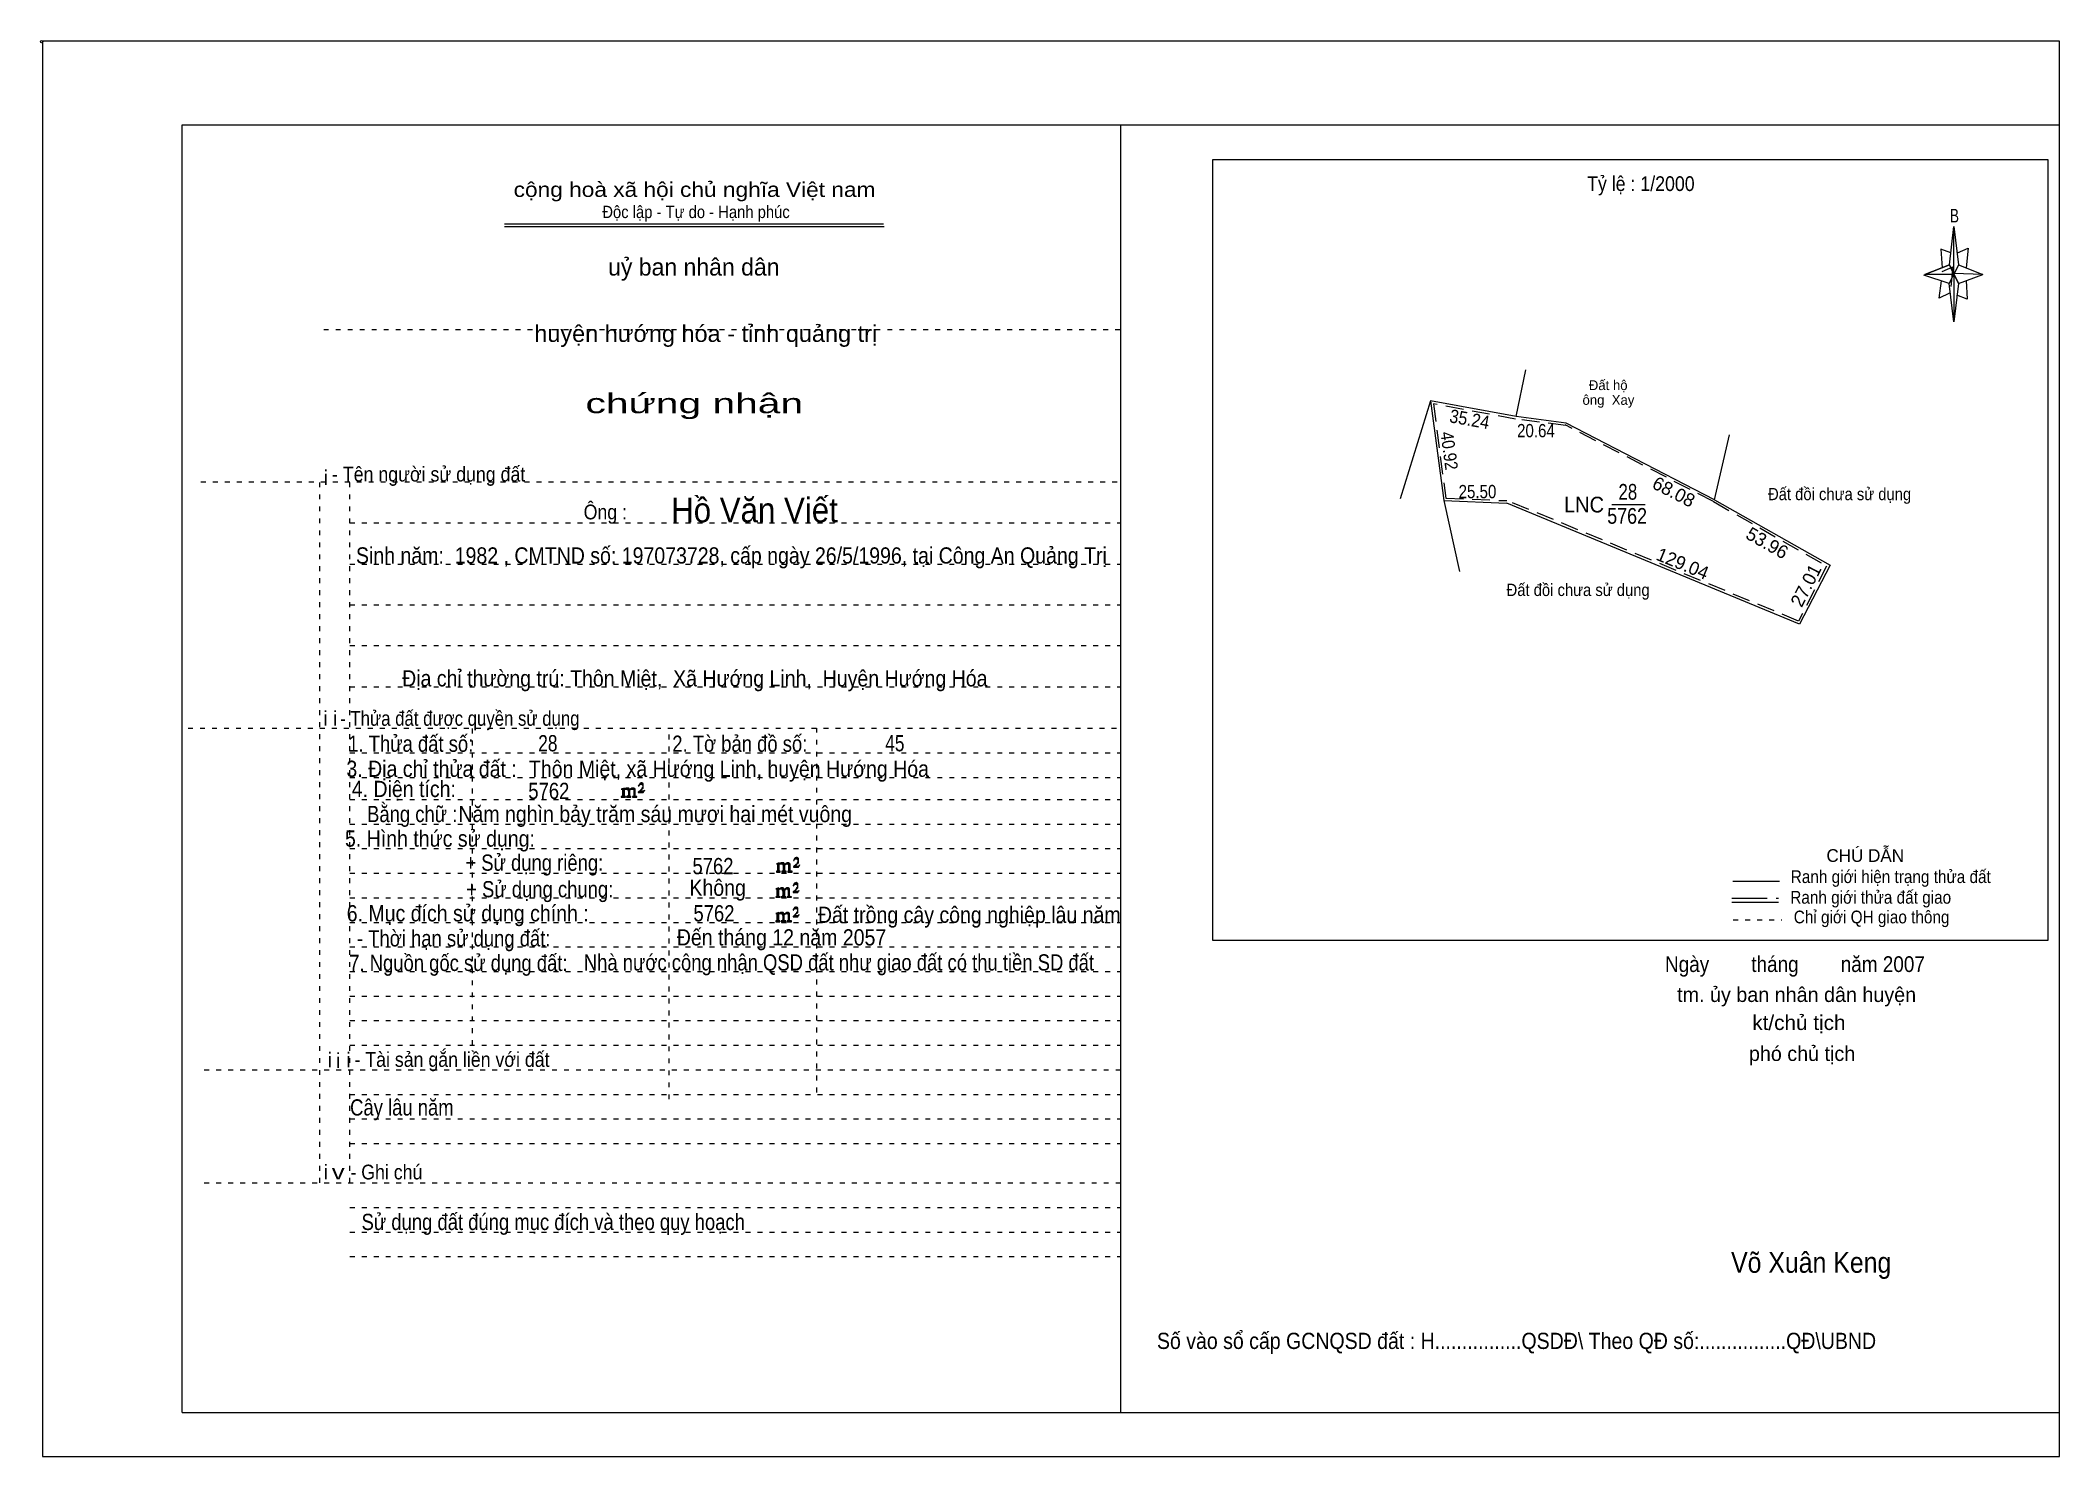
# Model space of a CAD drawing. Header units: centimetres. Extents: x -1.6 to 39.5, y -3.3 to 25.5.
import ezdxf
from ezdxf.enums import TextEntityAlignment as Align

# ---------------------------------------------------------------- set-up
doc = ezdxf.new("R2010")
doc.units = ezdxf.units.CM
doc.header["$LTSCALE"] = 0.12
for name, pattern in [('DOTTED', [1.5, 0.3, -1.2]), ('LONG_DASHED', [7.5, 6, -1.5]), ('MEDIUM_DASHED', [4.5, 3, -1.5])]:
    doc.linetypes.add(name, pattern=pattern)
for name, color, linetype, lineweight in [('1', 7, 'DOTTED', 13), ('10', 7, 'Continuous', 13), ('13', 7, 'Continuous', 13), ('4', 7, 'Continuous', 13), ('5', 7, 'Continuous', 13), ('50', 7, 'Continuous', 13)]:
    doc.layers.add(name, color=color, linetype=linetype, lineweight=lineweight)
doc.layers.add('30', color=7, linetype='Continuous')
doc.layers.add('33', color=7, linetype='Continuous')

msp = doc.modelspace()

# ---------------------------------------------------------------- hatches: boundary and pattern name
at = {"layer": '50'}
for points in [[(10.27, 10.13), (10.27, 10.12), (10.27, 10.11), (10.25, 10.11), (10.24, 10.11), (10.24, 10.1), (10.33, 10.1), (10.33, 10.11), (10.32, 10.11), (10.31, 10.11), (10.31, 10.12), (10.31, 10.13), (10.31, 10.24), (10.31, 10.25), (10.32, 10.26), (10.34, 10.26), (10.35, 10.26), (10.36, 10.26), (10.37, 10.25), (10.39, 10.22), (10.39, 10.13), (10.37, 10.12), (10.37, 10.11), (10.36, 10.11), (10.35, 10.11), (10.35, 10.1), (10.44, 10.1), (10.44, 10.11), (10.43, 10.11), (10.42, 10.11), (10.42, 10.12), (10.42, 10.13), (10.42, 10.24), (10.44, 10.26), (10.45, 10.26), (10.46, 10.26), (10.49, 10.26), (10.49, 10.25), (10.5, 10.24), (10.5, 10.22), (10.5, 10.13), (10.5, 10.12), (10.49, 10.11), (10.49, 10.11), (10.47, 10.11), (10.47, 10.1), (10.56, 10.1), (10.56, 10.11), (10.55, 10.11), (10.54, 10.11), (10.53, 10.12), (10.53, 10.13), (10.53, 10.2), (10.53, 10.25), (10.53, 10.26), (10.52, 10.27), (10.5, 10.28), (10.47, 10.28), (10.46, 10.28), (10.44, 10.27), (10.41, 10.25), (10.41, 10.26), (10.4, 10.28), (10.39, 10.28), (10.37, 10.28), (10.35, 10.28), (10.34, 10.28), (10.32, 10.26), (10.31, 10.26), (10.31, 10.25), (10.31, 10.25), (10.31, 10.26), (10.31, 10.28), (10.24, 10.26), (10.24, 10.26), (10.25, 10.26), (10.27, 10.25), (10.27, 10.24), (10.27, 10.23)], [(10.69, 10.19), (10.72, 10.24), (10.72, 10.24), (10.71, 10.22), (10.69, 10.22), (10.68, 10.22), (10.63, 10.22), (10.66, 10.26), (10.67, 10.27), (10.69, 10.28), (10.69, 10.3), (10.69, 10.32), (10.69, 10.34), (10.69, 10.35), (10.69, 10.37), (10.68, 10.38), (10.67, 10.38), (10.66, 10.39), (10.65, 10.39), (10.63, 10.38), (10.63, 10.38), (10.62, 10.37), (10.61, 10.35), (10.59, 10.33), (10.61, 10.33), (10.61, 10.35), (10.62, 10.35), (10.63, 10.36), (10.65, 10.36), (10.66, 10.36), (10.67, 10.35), (10.68, 10.35), (10.68, 10.32), (10.68, 10.3), (10.66, 10.28), (10.66, 10.26), (10.65, 10.25), (10.59, 10.2), (10.59, 10.19)], [(13.42, 8.61), (13.42, 8.6), (13.42, 8.59), (13.41, 8.59), (13.4, 8.59), (13.4, 8.57), (13.48, 8.57), (13.48, 8.59), (13.47, 8.59), (13.46, 8.59), (13.46, 8.6), (13.46, 8.61), (13.46, 8.72), (13.46, 8.73), (13.47, 8.74), (13.5, 8.74), (13.51, 8.74), (13.52, 8.74), (13.53, 8.73), (13.54, 8.69), (13.54, 8.61), (13.53, 8.6), (13.53, 8.59), (13.52, 8.59), (13.51, 8.59), (13.51, 8.57), (13.6, 8.57), (13.6, 8.59), (13.58, 8.59), (13.57, 8.59), (13.57, 8.6), (13.57, 8.61), (13.57, 8.72), (13.6, 8.74), (13.61, 8.74), (13.62, 8.74), (13.64, 8.74), (13.64, 8.73), (13.65, 8.72), (13.65, 8.69), (13.65, 8.61), (13.65, 8.6), (13.64, 8.59), (13.64, 8.59), (13.63, 8.59), (13.63, 8.57), (13.72, 8.57), (13.72, 8.59), (13.7, 8.59), (13.69, 8.59), (13.68, 8.6), (13.68, 8.61), (13.68, 8.68), (13.68, 8.73), (13.68, 8.74), (13.67, 8.75), (13.65, 8.76), (13.63, 8.76), (13.62, 8.76), (13.6, 8.75), (13.56, 8.73), (13.56, 8.74), (13.55, 8.76), (13.54, 8.76), (13.53, 8.76), (13.51, 8.76), (13.5, 8.76), (13.47, 8.74), (13.46, 8.74), (13.46, 8.73), (13.46, 8.73), (13.46, 8.74), (13.46, 8.76), (13.4, 8.74), (13.4, 8.74), (13.41, 8.74), (13.42, 8.73), (13.42, 8.72), (13.42, 8.71)], [(13.85, 8.67), (13.87, 8.72), (13.87, 8.72), (13.86, 8.69), (13.85, 8.69), (13.84, 8.69), (13.78, 8.69), (13.82, 8.74), (13.83, 8.75), (13.85, 8.76), (13.85, 8.78), (13.85, 8.79), (13.85, 8.82), (13.85, 8.83), (13.85, 8.85), (13.84, 8.86), (13.83, 8.86), (13.82, 8.87), (13.8, 8.87), (13.78, 8.86), (13.78, 8.86), (13.77, 8.85), (13.76, 8.83), (13.75, 8.81), (13.76, 8.81), (13.76, 8.83), (13.77, 8.83), (13.78, 8.84), (13.8, 8.84), (13.82, 8.84), (13.83, 8.83), (13.84, 8.83), (13.84, 8.79), (13.84, 8.78), (13.82, 8.76), (13.82, 8.74), (13.8, 8.73), (13.75, 8.68), (13.75, 8.67)], [(13.41, 8.09), (13.41, 8.08), (13.41, 8.07), (13.4, 8.07), (13.39, 8.07), (13.39, 8.06), (13.48, 8.06), (13.48, 8.07), (13.47, 8.07), (13.45, 8.07), (13.45, 8.08), (13.45, 8.09), (13.45, 8.2), (13.45, 8.21), (13.47, 8.23), (13.49, 8.23), (13.5, 8.23), (13.51, 8.23), (13.52, 8.21), (13.53, 8.18), (13.53, 8.09), (13.52, 8.08), (13.52, 8.07), (13.51, 8.07), (13.5, 8.07), (13.5, 8.06), (13.59, 8.06), (13.59, 8.07), (13.58, 8.07), (13.57, 8.07), (13.57, 8.08), (13.57, 8.09), (13.57, 8.2), (13.59, 8.23), (13.6, 8.23), (13.61, 8.23), (13.63, 8.23), (13.63, 8.21), (13.64, 8.2), (13.64, 8.18), (13.64, 8.09), (13.64, 8.08), (13.63, 8.07), (13.63, 8.07), (13.62, 8.07), (13.62, 8.06), (13.71, 8.06), (13.71, 8.07), (13.7, 8.07), (13.69, 8.07), (13.67, 8.08), (13.67, 8.09), (13.67, 8.17), (13.67, 8.21), (13.67, 8.23), (13.66, 8.24), (13.64, 8.25), (13.62, 8.25), (13.61, 8.25), (13.59, 8.24), (13.55, 8.21), (13.55, 8.23), (13.54, 8.25), (13.53, 8.25), (13.52, 8.25), (13.5, 8.25), (13.49, 8.25), (13.47, 8.23), (13.45, 8.23), (13.45, 8.21), (13.45, 8.21), (13.45, 8.23), (13.45, 8.25), (13.39, 8.23), (13.39, 8.23), (13.4, 8.23), (13.41, 8.21), (13.41, 8.2), (13.41, 8.19)], [(13.84, 8.16), (13.86, 8.2), (13.86, 8.2), (13.85, 8.18), (13.84, 8.18), (13.83, 8.18), (13.77, 8.18), (13.81, 8.23), (13.82, 8.24), (13.84, 8.25), (13.84, 8.27), (13.84, 8.28), (13.84, 8.3), (13.84, 8.31), (13.84, 8.34), (13.83, 8.35), (13.82, 8.35), (13.81, 8.36), (13.8, 8.36), (13.77, 8.35), (13.77, 8.35), (13.76, 8.34), (13.75, 8.31), (13.74, 8.29), (13.75, 8.29), (13.75, 8.31), (13.76, 8.31), (13.77, 8.33), (13.8, 8.33), (13.81, 8.33), (13.82, 8.31), (13.83, 8.31), (13.83, 8.28), (13.83, 8.27), (13.81, 8.25), (13.81, 8.23), (13.8, 8.21), (13.74, 8.17), (13.74, 8.16)], [(13.84, 7.66), (13.86, 7.71), (13.86, 7.71), (13.85, 7.68), (13.84, 7.68), (13.83, 7.68), (13.77, 7.68), (13.81, 7.73), (13.82, 7.74), (13.84, 7.75), (13.84, 7.77), (13.84, 7.78), (13.84, 7.81), (13.84, 7.82), (13.84, 7.84), (13.83, 7.85), (13.82, 7.85), (13.81, 7.86), (13.79, 7.86), (13.77, 7.85), (13.77, 7.85), (13.76, 7.84), (13.75, 7.82), (13.74, 7.8), (13.75, 7.8), (13.75, 7.82), (13.76, 7.82), (13.77, 7.83), (13.79, 7.83), (13.81, 7.83), (13.82, 7.82), (13.83, 7.82), (13.83, 7.78), (13.83, 7.77), (13.81, 7.75), (13.81, 7.73), (13.79, 7.72), (13.74, 7.67), (13.74, 7.66)], [(13.41, 7.6), (13.41, 7.59), (13.41, 7.58), (13.4, 7.58), (13.39, 7.58), (13.39, 7.56), (13.47, 7.56), (13.47, 7.58), (13.46, 7.58), (13.45, 7.58), (13.45, 7.59), (13.45, 7.6), (13.45, 7.71), (13.45, 7.72), (13.46, 7.73), (13.49, 7.73), (13.5, 7.73), (13.51, 7.73), (13.52, 7.72), (13.53, 7.68), (13.53, 7.6), (13.52, 7.59), (13.52, 7.58), (13.51, 7.58), (13.5, 7.58), (13.5, 7.56), (13.59, 7.56), (13.59, 7.58), (13.57, 7.58), (13.56, 7.58), (13.56, 7.59), (13.56, 7.6), (13.56, 7.71), (13.59, 7.73), (13.6, 7.73), (13.61, 7.73), (13.63, 7.73), (13.63, 7.72), (13.64, 7.71), (13.64, 7.68), (13.64, 7.6), (13.64, 7.59), (13.63, 7.58), (13.63, 7.58), (13.62, 7.58), (13.62, 7.56), (13.71, 7.56), (13.71, 7.58), (13.69, 7.58), (13.68, 7.58), (13.67, 7.59), (13.67, 7.6), (13.67, 7.67), (13.67, 7.72), (13.67, 7.73), (13.66, 7.74), (13.64, 7.75), (13.62, 7.75), (13.61, 7.75), (13.59, 7.74), (13.55, 7.72), (13.55, 7.73), (13.54, 7.75), (13.53, 7.75), (13.52, 7.75), (13.5, 7.75), (13.49, 7.75), (13.46, 7.73), (13.45, 7.73), (13.45, 7.72), (13.45, 7.72), (13.45, 7.73), (13.45, 7.75), (13.39, 7.73), (13.39, 7.73), (13.4, 7.73), (13.41, 7.72), (13.41, 7.71), (13.41, 7.7)]]:
    msp.add_hatch(color=256, dxfattribs=at).paths.add_polyline_path(points)

# ---------------------------------------------------------------- linework, layer by layer
at = {"layer": '1', "linetype": 'Continuous'}
for p, q in [((1.31, -2.42), (1.31, 23.78)), ((1.31, 23.78), (39.51, 23.78)), ((20.41, -2.42), (20.41, 23.78)), ((39.51, -2.42), (39.51, 23.78)), ((7.87, 21.76), (15.58, 21.76)), ((7.87, 21.71), (15.59, 21.71)), ((37.26, 20.55), (36.75, 20.72)), ((1.31, -2.42), (39.51, -2.42))]:
    msp.add_line(p, q, dxfattribs=at)
at = {"layer": '1'}
for p, q in [((4.19, 19.61), (20.41, 19.61)), ((1.69, 16.51), (20.41, 16.51)), ((4.11, 2.25), (4.11, 16.51)), ((4.72, 2.25), (4.72, 16.51)), ((4.72, 15.68), (20.41, 15.68)), ((4.72, 14.84), (20.41, 14.84)), ((4.72, 14.01), (20.41, 14.01)), ((4.72, 13.18), (20.41, 13.18)), ((4.72, 12.34), (20.41, 12.34)), ((1.43, 11.5), (20.41, 11.5)), ((7.22, 5.05), (7.22, 11.5)), ((11.22, 3.95), (11.22, 11.5)), ((14.22, 4.09), (14.22, 11.5)), ((4.72, 11), (20.41, 11)), ((4.72, 10.5), (20.41, 10.5)), ((4.72, 10.05), (20.41, 10.05)), ((4.72, 9.55), (20.41, 9.55)), ((4.72, 9.05), (20.41, 9.05)), ((4.72, 8.55), (20.41, 8.55)), ((4.72, 8.05), (20.41, 8.05)), ((4.72, 7.55), (20.41, 7.55)), ((4.72, 7.05), (20.41, 7.05)), ((4.72, 6.55), (20.41, 6.55)), ((4.72, 6.05), (20.41, 6.05)), ((4.72, 5.55), (20.41, 5.55)), ((4.72, 5.05), (20.41, 5.05)), ((1.76, 4.55), (20.41, 4.55)), ((4.72, 4.05), (20.41, 4.05)), ((4.72, 3.55), (20.41, 3.55)), ((4.72, 3.05), (20.41, 3.05)), ((1.76, 2.25), (20.41, 2.25)), ((4.72, 1.75), (20.41, 1.75)), ((4.72, 1.25), (20.41, 1.25)), ((4.72, 0.75), (20.41, 0.75))]:
    msp.add_line(p, q, dxfattribs=at)
at = {"layer": '1', "linetype": 'Continuous'}
msp.add_lwpolyline([(-1.53, -3.32), (39.51, -3.32), (39.51, 25.48), (-1.53, 25.48)], close=True, dxfattribs=at)
msp.add_lwpolyline([(37.27, 20.35), (37.06, 20.25), (37.11, 20.6)], dxfattribs=at)
at = {"layer": '10'}
for p, q in [((28.45, 17.84), (28.65, 18.79)), ((26.71, 18.16), (26.09, 16.17)), ((28.45, 17.84), (26.71, 18.16)), ((29.47, 17.71), (28.45, 17.84)), ((32.49, 16.15), (29.47, 17.71)), ((32.49, 16.15), (32.79, 17.47)), ((26.98, 16.13), (27.3, 14.69))]:
    msp.add_line(p, q, dxfattribs=at)
at = {"layer": '10', "linetype": 'MEDIUM_DASHED'}
msp.add_line((32.47, 16.11), (29.45, 17.67), dxfattribs=at)
at = {"layer": '10'}
for points in [[(26.71, 18.16), (26.98, 16.13), (28.26, 16.08)], [(32.49, 16.15), (34.84, 14.82), (34.22, 13.62), (28.26, 16.08)]]:
    msp.add_lwpolyline(points, dxfattribs=at)
at = {"layer": '10', "linetype": 'MEDIUM_DASHED'}
for points in [[(29.46, 17.66), (28.44, 17.79), (26.77, 18.1), (27.02, 16.18), (28.26, 16.13)], [(32.47, 16.11), (34.77, 14.8), (34.2, 13.68), (28.28, 16.13)]]:
    msp.add_lwpolyline(points, dxfattribs=at)
at = {"layer": '13'}
msp.add_line((30.4, 16.05), (31.08, 16.05), dxfattribs=at)
at = {"layer": '4'}
for p, q in [((32.86, 8.39), (33.81, 8.39)), ((32.84, 7.96), (33.79, 7.96))]:
    msp.add_line(p, q, dxfattribs=at)
at = {"layer": '4', "linetype": 'LONG_DASHED'}
msp.add_line((32.84, 8.04), (33.79, 8.04), dxfattribs=at)
at = {"layer": '4', "linetype": 'DOTTED'}
msp.add_line((32.87, 7.6), (33.86, 7.6), dxfattribs=at)
at = {"layer": '4'}
msp.add_lwpolyline([(22.28, 23.07), (39.27, 23.07), (39.27, 7.18), (22.28, 7.18)], close=True, dxfattribs=at)
msp.add_circle((-1.55, 25.47), 0.025, dxfattribs=at)
at = {"layer": '5'}
for p, q in [((37.27, 20.93), (37.36, 21.71)), ((37.45, 20.55), (37.36, 19.77)), ((37.45, 20.93), (37.95, 20.73)), ((37.61, 20.61), (37.63, 20.23)), ((37.63, 20.23), (37.42, 20.31))]:
    msp.add_line(p, q, dxfattribs=at)
for points in [[(37.36, 21.71), (37.45, 20.93), (37.36, 20.73)], [(37.36, 20.73), (36.77, 20.73), (37.27, 20.93), (37.45, 20.55), (37.95, 20.73), (37.36, 20.75)], [(37.36, 20.73), (37.36, 19.77), (37.26, 20.55)]]:
    msp.add_lwpolyline(points, close=True, dxfattribs=at)
for points in [[(37.3, 21.17), (37.09, 21.25), (37.12, 20.87)], [(37.43, 21.17), (37.65, 21.27), (37.61, 20.87)], [(37.36, 20.73), (37.27, 20.93), (36.77, 20.73)], [(37.12, 20.79), (37.34, 20.89), (37.3, 20.49)], [(37.36, 20.73), (37.45, 20.55), (37.95, 20.73)]]:
    msp.add_lwpolyline(points, dxfattribs=at)
at = {"layer": '50'}
for points in [[(10.27, 10.13), (10.27, 10.12), (10.27, 10.11), (10.25, 10.11), (10.24, 10.11), (10.24, 10.1), (10.33, 10.1), (10.33, 10.11), (10.32, 10.11), (10.31, 10.11), (10.31, 10.12), (10.31, 10.13), (10.31, 10.24), (10.31, 10.25), (10.32, 10.26), (10.34, 10.26), (10.35, 10.26), (10.36, 10.26), (10.37, 10.25), (10.39, 10.22), (10.39, 10.13), (10.37, 10.12), (10.37, 10.11), (10.36, 10.11), (10.35, 10.11), (10.35, 10.1), (10.44, 10.1), (10.44, 10.11), (10.43, 10.11), (10.42, 10.11), (10.42, 10.12), (10.42, 10.13), (10.42, 10.24), (10.44, 10.26), (10.45, 10.26), (10.46, 10.26), (10.49, 10.26), (10.49, 10.25), (10.5, 10.24), (10.5, 10.22), (10.5, 10.13), (10.5, 10.12), (10.49, 10.11), (10.49, 10.11), (10.47, 10.11), (10.47, 10.1), (10.56, 10.1), (10.56, 10.11), (10.55, 10.11), (10.54, 10.11), (10.53, 10.12), (10.53, 10.13), (10.53, 10.2), (10.53, 10.25), (10.53, 10.26), (10.52, 10.27), (10.5, 10.28), (10.47, 10.28), (10.46, 10.28), (10.44, 10.27), (10.41, 10.25), (10.41, 10.26), (10.4, 10.28), (10.39, 10.28), (10.37, 10.28), (10.35, 10.28), (10.34, 10.28), (10.32, 10.26), (10.31, 10.26), (10.31, 10.25), (10.31, 10.25), (10.31, 10.26), (10.31, 10.28), (10.24, 10.26), (10.24, 10.26), (10.25, 10.26), (10.27, 10.25), (10.27, 10.24), (10.27, 10.23)], [(10.69, 10.19), (10.72, 10.24), (10.72, 10.24), (10.71, 10.22), (10.69, 10.22), (10.68, 10.22), (10.63, 10.22), (10.66, 10.26), (10.67, 10.27), (10.69, 10.28), (10.69, 10.3), (10.69, 10.32), (10.69, 10.34), (10.69, 10.35), (10.69, 10.37), (10.68, 10.38), (10.67, 10.38), (10.66, 10.39), (10.65, 10.39), (10.63, 10.38), (10.63, 10.38), (10.62, 10.37), (10.61, 10.35), (10.59, 10.33), (10.61, 10.33), (10.61, 10.35), (10.62, 10.35), (10.63, 10.36), (10.65, 10.36), (10.66, 10.36), (10.67, 10.35), (10.68, 10.35), (10.68, 10.32), (10.68, 10.3), (10.66, 10.28), (10.66, 10.26), (10.65, 10.25), (10.59, 10.2), (10.59, 10.19)], [(13.42, 8.61), (13.42, 8.6), (13.42, 8.59), (13.41, 8.59), (13.4, 8.59), (13.4, 8.57), (13.48, 8.57), (13.48, 8.59), (13.47, 8.59), (13.46, 8.59), (13.46, 8.6), (13.46, 8.61), (13.46, 8.72), (13.46, 8.73), (13.47, 8.74), (13.5, 8.74), (13.51, 8.74), (13.52, 8.74), (13.53, 8.73), (13.54, 8.69), (13.54, 8.61), (13.53, 8.6), (13.53, 8.59), (13.52, 8.59), (13.51, 8.59), (13.51, 8.57), (13.6, 8.57), (13.6, 8.59), (13.58, 8.59), (13.57, 8.59), (13.57, 8.6), (13.57, 8.61), (13.57, 8.72), (13.6, 8.74), (13.61, 8.74), (13.62, 8.74), (13.64, 8.74), (13.64, 8.73), (13.65, 8.72), (13.65, 8.69), (13.65, 8.61), (13.65, 8.6), (13.64, 8.59), (13.64, 8.59), (13.63, 8.59), (13.63, 8.57), (13.72, 8.57), (13.72, 8.59), (13.7, 8.59), (13.69, 8.59), (13.68, 8.6), (13.68, 8.61), (13.68, 8.68), (13.68, 8.73), (13.68, 8.74), (13.67, 8.75), (13.65, 8.76), (13.63, 8.76), (13.62, 8.76), (13.6, 8.75), (13.56, 8.73), (13.56, 8.74), (13.55, 8.76), (13.54, 8.76), (13.53, 8.76), (13.51, 8.76), (13.5, 8.76), (13.47, 8.74), (13.46, 8.74), (13.46, 8.73), (13.46, 8.73), (13.46, 8.74), (13.46, 8.76), (13.4, 8.74), (13.4, 8.74), (13.41, 8.74), (13.42, 8.73), (13.42, 8.72), (13.42, 8.71)], [(13.85, 8.67), (13.87, 8.72), (13.87, 8.72), (13.86, 8.69), (13.85, 8.69), (13.84, 8.69), (13.78, 8.69), (13.82, 8.74), (13.83, 8.75), (13.85, 8.76), (13.85, 8.78), (13.85, 8.79), (13.85, 8.82), (13.85, 8.83), (13.85, 8.85), (13.84, 8.86), (13.83, 8.86), (13.82, 8.87), (13.8, 8.87), (13.78, 8.86), (13.78, 8.86), (13.77, 8.85), (13.76, 8.83), (13.75, 8.81), (13.76, 8.81), (13.76, 8.83), (13.77, 8.83), (13.78, 8.84), (13.8, 8.84), (13.82, 8.84), (13.83, 8.83), (13.84, 8.83), (13.84, 8.79), (13.84, 8.78), (13.82, 8.76), (13.82, 8.74), (13.8, 8.73), (13.75, 8.68), (13.75, 8.67)], [(13.41, 8.09), (13.41, 8.08), (13.41, 8.07), (13.4, 8.07), (13.39, 8.07), (13.39, 8.06), (13.48, 8.06), (13.48, 8.07), (13.47, 8.07), (13.45, 8.07), (13.45, 8.08), (13.45, 8.09), (13.45, 8.2), (13.45, 8.21), (13.47, 8.23), (13.49, 8.23), (13.5, 8.23), (13.51, 8.23), (13.52, 8.21), (13.53, 8.18), (13.53, 8.09), (13.52, 8.08), (13.52, 8.07), (13.51, 8.07), (13.5, 8.07), (13.5, 8.06), (13.59, 8.06), (13.59, 8.07), (13.58, 8.07), (13.57, 8.07), (13.57, 8.08), (13.57, 8.09), (13.57, 8.2), (13.59, 8.23), (13.6, 8.23), (13.61, 8.23), (13.63, 8.23), (13.63, 8.21), (13.64, 8.2), (13.64, 8.18), (13.64, 8.09), (13.64, 8.08), (13.63, 8.07), (13.63, 8.07), (13.62, 8.07), (13.62, 8.06), (13.71, 8.06), (13.71, 8.07), (13.7, 8.07), (13.69, 8.07), (13.67, 8.08), (13.67, 8.09), (13.67, 8.17), (13.67, 8.21), (13.67, 8.23), (13.66, 8.24), (13.64, 8.25), (13.62, 8.25), (13.61, 8.25), (13.59, 8.24), (13.55, 8.21), (13.55, 8.23), (13.54, 8.25), (13.53, 8.25), (13.52, 8.25), (13.5, 8.25), (13.49, 8.25), (13.47, 8.23), (13.45, 8.23), (13.45, 8.21), (13.45, 8.21), (13.45, 8.23), (13.45, 8.25), (13.39, 8.23), (13.39, 8.23), (13.4, 8.23), (13.41, 8.21), (13.41, 8.2), (13.41, 8.19)], [(13.84, 8.16), (13.86, 8.2), (13.86, 8.2), (13.85, 8.18), (13.84, 8.18), (13.83, 8.18), (13.77, 8.18), (13.81, 8.23), (13.82, 8.24), (13.84, 8.25), (13.84, 8.27), (13.84, 8.28), (13.84, 8.3), (13.84, 8.31), (13.84, 8.34), (13.83, 8.35), (13.82, 8.35), (13.81, 8.36), (13.8, 8.36), (13.77, 8.35), (13.77, 8.35), (13.76, 8.34), (13.75, 8.31), (13.74, 8.29), (13.75, 8.29), (13.75, 8.31), (13.76, 8.31), (13.77, 8.33), (13.8, 8.33), (13.81, 8.33), (13.82, 8.31), (13.83, 8.31), (13.83, 8.28), (13.83, 8.27), (13.81, 8.25), (13.81, 8.23), (13.8, 8.21), (13.74, 8.17), (13.74, 8.16)], [(13.84, 7.66), (13.86, 7.71), (13.86, 7.71), (13.85, 7.68), (13.84, 7.68), (13.83, 7.68), (13.77, 7.68), (13.81, 7.73), (13.82, 7.74), (13.84, 7.75), (13.84, 7.77), (13.84, 7.78), (13.84, 7.81), (13.84, 7.82), (13.84, 7.84), (13.83, 7.85), (13.82, 7.85), (13.81, 7.86), (13.79, 7.86), (13.77, 7.85), (13.77, 7.85), (13.76, 7.84), (13.75, 7.82), (13.74, 7.8), (13.75, 7.8), (13.75, 7.82), (13.76, 7.82), (13.77, 7.83), (13.79, 7.83), (13.81, 7.83), (13.82, 7.82), (13.83, 7.82), (13.83, 7.78), (13.83, 7.77), (13.81, 7.75), (13.81, 7.73), (13.79, 7.72), (13.74, 7.67), (13.74, 7.66)], [(13.41, 7.6), (13.41, 7.59), (13.41, 7.58), (13.4, 7.58), (13.39, 7.58), (13.39, 7.56), (13.47, 7.56), (13.47, 7.58), (13.46, 7.58), (13.45, 7.58), (13.45, 7.59), (13.45, 7.6), (13.45, 7.71), (13.45, 7.72), (13.46, 7.73), (13.49, 7.73), (13.5, 7.73), (13.51, 7.73), (13.52, 7.72), (13.53, 7.68), (13.53, 7.6), (13.52, 7.59), (13.52, 7.58), (13.51, 7.58), (13.5, 7.58), (13.5, 7.56), (13.59, 7.56), (13.59, 7.58), (13.57, 7.58), (13.56, 7.58), (13.56, 7.59), (13.56, 7.6), (13.56, 7.71), (13.59, 7.73), (13.6, 7.73), (13.61, 7.73), (13.63, 7.73), (13.63, 7.72), (13.64, 7.71), (13.64, 7.68), (13.64, 7.6), (13.64, 7.59), (13.63, 7.58), (13.63, 7.58), (13.62, 7.58), (13.62, 7.56), (13.71, 7.56), (13.71, 7.58), (13.69, 7.58), (13.68, 7.58), (13.67, 7.59), (13.67, 7.6), (13.67, 7.67), (13.67, 7.72), (13.67, 7.73), (13.66, 7.74), (13.64, 7.75), (13.62, 7.75), (13.61, 7.75), (13.59, 7.74), (13.55, 7.72), (13.55, 7.73), (13.54, 7.75), (13.53, 7.75), (13.52, 7.75), (13.5, 7.75), (13.49, 7.75), (13.46, 7.73), (13.45, 7.73), (13.45, 7.72), (13.45, 7.72), (13.45, 7.73), (13.45, 7.75), (13.39, 7.73), (13.39, 7.73), (13.4, 7.73), (13.41, 7.72), (13.41, 7.71), (13.41, 7.7)]]:
    msp.add_lwpolyline(points, close=True, dxfattribs=at)

# ---------------------------------------------------------------- texts
at = {"layer": '1'}
for s, height, width, p in [('cộng hoà xã hội chủ nghĩa Việt nam', 0.3, 1.15, (11.735, 22.31)), ('Độc lập - Tự do - Hạnh phúc', 0.25, 0.9, (11.765, 21.88)), ('chứng nhận', 0.4, 1.55, (11.73, 17.91)), ('- Tên người sử dụng đất', 0.3, 0.9, (6.325, 16.52)), ('- Thửa đất được quyền sử dụng', 0.3, 0.85, (6.96, 11.55)), ('- Tài sản gắn liền với đất ', 0.3, 0.9, (6.85, 4.61)), ('v', 0.3, 1.3, (4.485, 2.32)), ('- Ghi chú', 0.3, 0.9, (5.465, 2.32))]:
    msp.add_text(s, height=height, dxfattribs=dict(at, width=width)).set_placement(p, align=Align.CENTER)
for s, height, p in [('uỷ ban nhân dân', 0.35, (11.72, 20.71)), ('i', 0.3, (4.235, 16.45)), ('i', 0.3, (4.225, 11.55)), ('i', 0.3, (4.425, 11.55)), ('i', 0.3, (4.315, 4.6)), ('i', 0.3, (4.485, 4.59)), ('i', 0.3, (4.695, 4.6)), ('i', 0.3, (4.235, 2.32))]:
    msp.add_text(s, height=height, dxfattribs=at).set_placement(p, align=Align.CENTER)
at = {"layer": '10'}
for s, height, width, p in [('Tỷ lệ : 1/2000', 0.3, 0.9, (30.99, 22.43)), ('Hồ Văn Viết', 0.5, 0.95, (12.955, 15.69)), ('Đất đồi chưa sử dụng ', 0.25, 0.9, (35.075, 16.14)), ('Đất đồi chưa sử dụng ', 0.25, 0.9, (29.755, 14.19)), ('Võ Xuân Keng', 0.42, 0.9, (34.455, 0.42))]:
    msp.add_text(s, height=height, dxfattribs=dict(at, width=width)).set_placement(p, align=Align.CENTER)
for s, p in [('Đất hộ', (30.325, 18.38)), ('ông  Xay', (30.33, 18.08))]:
    msp.add_text(s, height=0.2, dxfattribs=at).set_placement(p, align=Align.CENTER)
at = {"layer": '30', "width": 0.9}
for s, height, rotation, p in [('35.24', 0.27, 349.717, (27.481, 17.655)), ('40.92', 0.26, 277.639, (26.963, 17.127))]:
    msp.add_text(s, height=height, rotation=rotation, dxfattribs=at).set_placement(p, align=Align.CENTER)
at = {"layer": '30', "width": 0.85}
for s, p in [('20.64', (28.855, 17.42)), ('25.50', (27.665, 16.18))]:
    msp.add_text(s, height=0.27, dxfattribs=at).set_placement(p, align=Align.CENTER)
at = {"layer": '30'}
for s, height, rotation, p in [('68.08', 0.27, 332.731, (31.598, 16.19)), ('53.96', 0.2699, 330.513, (33.494, 15.152)), ('129.04', 0.2699, 337.593, (31.789, 14.724)), ('27.01', 0.27, 62.724, (34.468, 14.343))]:
    msp.add_text(s, height=height, rotation=rotation, dxfattribs=at).set_placement(p, align=Align.CENTER)
at = {"layer": '33'}
for s, width, p in [('28', 0.8, (30.725, 16.15)), ('5762', 0.85, (30.71, 15.66))]:
    msp.add_text(s, height=0.32, dxfattribs=dict(at, width=width)).set_placement(p, align=Align.CENTER)
at = {"layer": '33', "width": 0.95}
msp.add_text('LNC', height=0.32, dxfattribs=at).set_placement((30.24, 15.89), align=Align.RIGHT)
at = {"layer": '4'}
msp.add_text('CHÚ DẪN', height=0.2591, dxfattribs=at).set_placement((35.555, 8.78), align=Align.CENTER)
at = {"layer": '4', "width": 0.9}
for s, p in [('Ranh giới hiện trạng thửa đất', (36.075, 8.35)), ('Ranh giới thửa đất giao ', (35.71, 7.93)), ('Chỉ giới QH giao thông', (35.685, 7.53))]:
    msp.add_text(s, height=0.2591, dxfattribs=at).set_placement(p, align=Align.CENTER)
at = {"layer": '5', "width": 0.75}
msp.add_text('B', height=0.276, dxfattribs=at).set_placement((37.37, 21.79), align=Align.CENTER)
at = {"layer": '50'}
for s, height, width, p in [('  huyện hướng hóa - tỉnh quảng trị', 0.34, 1.05, (11.83, 19.36)), ('Ông :', 0.3, 0.9, (9.92, 15.75)), ('Sinh năm:  1982 , CMTND số: 197073728, cấp ngày 26/5/1996, tại Công An Quảng Trị', 0.33, 0.9, (12.485, 14.85)), ('Địa chỉ thường trú: Thôn Miệt,  Xã Hướng Linh,  Huyện Hướng Hóa', 0.33, 0.9, (11.74, 12.35)), ('1. Thửa đất số:  ', 0.33, 0.85, (6.065, 11.02)), ('28', 0.33, 0.8, (8.75, 11.03)), ('2. Tờ bản đồ số:  ', 0.33, 0.85, (12.76, 11.02)), ('45', 0.33, 0.8, (15.81, 11.03)), ('3. Địa chỉ thửa đất : ', 0.33, 0.9, (6.44, 10.51)), ('Thôn Miệt, xã Hướng Linh, huyện Hướng Hóa', 0.33, 0.9, (12.435, 10.51)), ('4. Diện tích: ', 0.33, 0.9, (5.875, 10.1)), ('5762', 0.33, 0.85, (8.77, 10.06)), ('Bằng chữ :', 0.33, 0.85, (5.99, 9.59)), ('Năm nghìn bảy trăm sáu mươi hai mét vuông', 0.33, 0.9, (10.935, 9.59)), ('5. Hình thức sử dụng:', 0.33, 0.9, (6.555, 9.09)), ('+ Sử dụng riêng:', 0.33, 0.85, (8.475, 8.6)), ('5762', 0.33, 0.85, (12.11, 8.53)), ('+ Sử dụng chung:', 0.33, 0.85, (8.585, 8.06)), ('Không', 0.33, 0.9, (12.205, 8.09)), ('6. Mục đích sử dụng chính :', 0.33, 0.9, (7.12, 7.57)), ('5762', 0.33, 0.85, (12.13, 7.57)), ('Đất trồng cây công nghiệp lâu năm', 0.33, 0.9, (17.325, 7.54)), ('- Thời hạn sử dụng đất:', 0.33, 0.85, (6.835, 7.06)), ('Đến tháng 12 năm 2057', 0.33, 0.9, (13.505, 7.08)), ('7. Nguồn gốc sử dụng đất:', 0.33, 0.85, (6.93, 6.56)), ('Nhà nước công nhận QSD đất như giao đất có thu tiền SD đất ', 0.33, 0.85, (14.725, 6.57)), ('Ngày        tháng        năm 2007', 0.32, 0.9, (34.125, 6.54)), ('kt/chủ tịch', 0.3, 1.05, (34.205, 5.36)), ('Cây lâu năm', 0.33, 0.85, (5.78, 3.62)), ('Sử dụng đất đúng mục đích và theo quy hoạch', 0.33, 0.85, (8.86, 1.29)), ('Số vào sổ cấp GCNQSD đất : H................QSDĐ\\ Theo QĐ số:................QĐ\\UBND', 0.33, 0.9, (28.46, -1.13))]:
    msp.add_text(s, height=height, dxfattribs=dict(at, width=width)).set_placement(p, align=Align.CENTER)
for s, p in [('tm. ủy ban nhân dân huyện ', (34.215, 5.93)), ('phó chủ tịch', (34.27, 4.73))]:
    msp.add_text(s, height=0.3, dxfattribs=at).set_placement(p, align=Align.CENTER)

doc.saveas('drawing.dxf')
